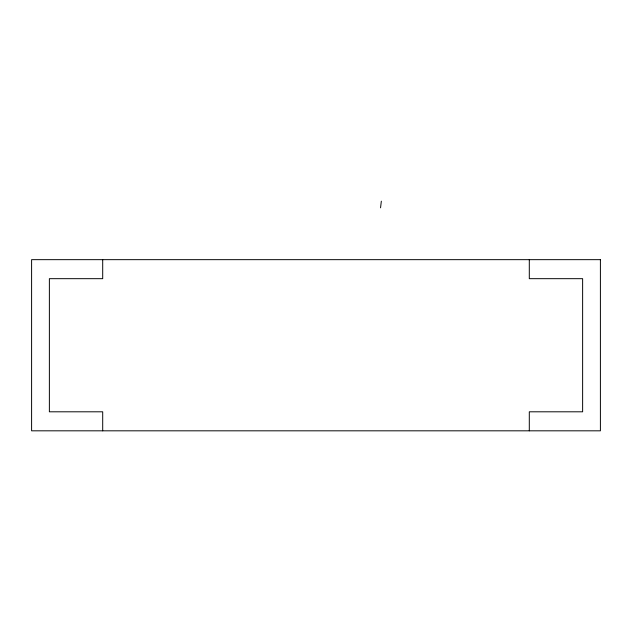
<?xml version="1.0" encoding="UTF-8"?>
<svg xmlns="http://www.w3.org/2000/svg" width="632" height="632" viewBox="0 0 632 632"><rect width="100%" height="100%" fill="white"/><g stroke="black" fill="none" stroke-linecap="round" stroke-linejoin="round"><path stroke-width="0.95" d="M380.551 207.825L381.333 201.181M529.3 259.657L529.3 278.673L582.625 278.673L582.625 411.803L529.3 411.803L529.3 430.819M102.7 259.657L102.7 278.673L49.375 278.673L49.375 411.803L102.7 411.803L102.7 430.819M600.4 259.657L31.6 259.657L31.6 430.819L600.4 430.819L600.4 259.657"/></g></svg>
